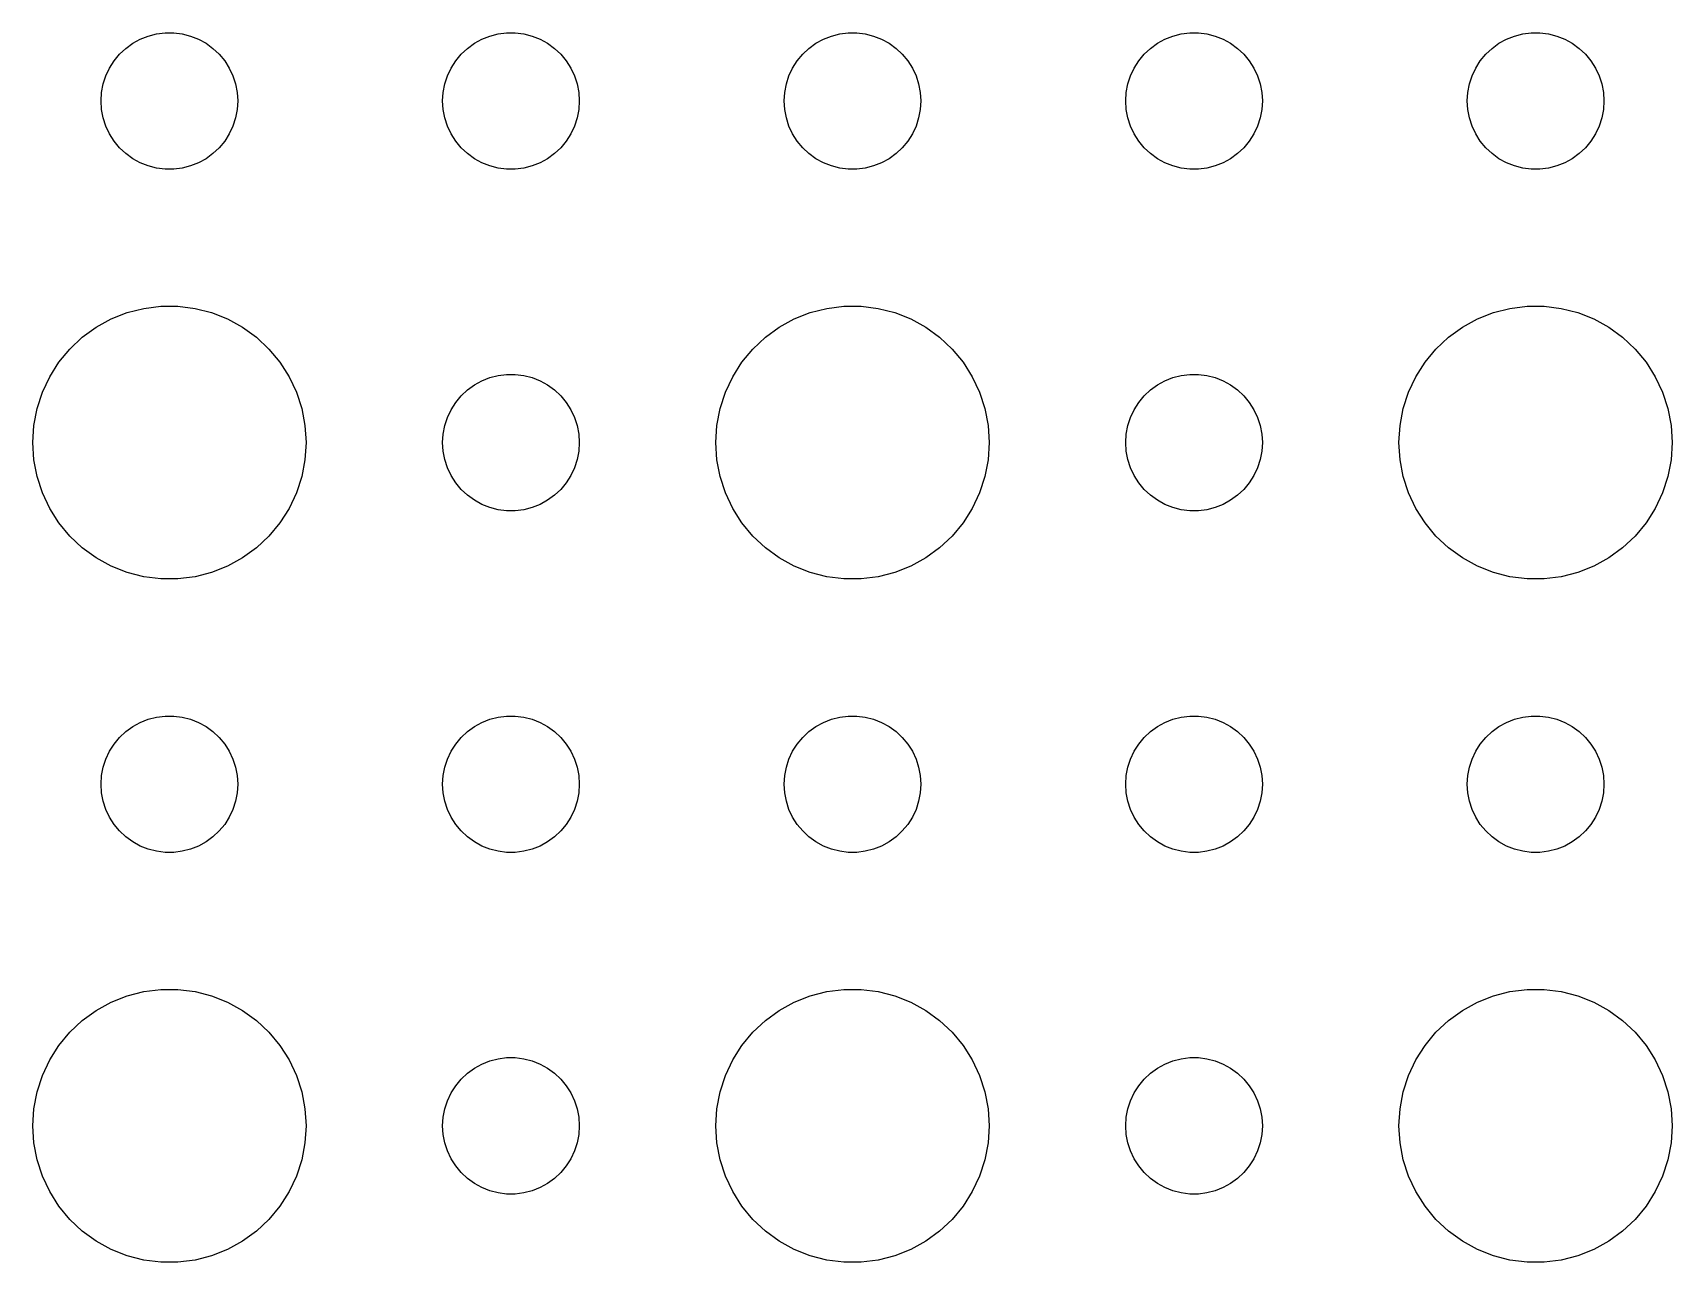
# Model space of a CAD drawing. Header units: metres. Extents: x -142 to 142, y -142 to 142.
# Drawn here: x 72 to 108, y -32.99 to -6 of the extents above; entities that cross this region are included whole.
import ezdxf

# ---------------------------------------------------------------- set-up
doc = ezdxf.new("R2010")
doc.units = ezdxf.units.M

msp = doc.modelspace()

# ---------------------------------------------------------------- linework, layer by layer
for p, q in [((74.3613, -6.14275), (74.5365, -6.07341)), ((74.5365, -6.07341), (74.7189, -6.02657)), ((74.7189, -6.02657), (74.9058, -6.00294)), ((74.9058, -6.00294), (75.0942, -6.00294)), ((75.0942, -6.00294), (75.2811, -6.02657)), ((75.2811, -6.02657), (75.4635, -6.07341)), ((75.4635, -6.07341), (75.6387, -6.14275)), ((81.8613, -6.14275), (82.0365, -6.07341)), ((82.0365, -6.07341), (82.2189, -6.02657)), ((82.2189, -6.02657), (82.4058, -6.00294)), ((82.4058, -6.00294), (82.5942, -6.00294)), ((82.5942, -6.00294), (82.7811, -6.02657)), ((82.7811, -6.02657), (82.9635, -6.07341)), ((82.9635, -6.07341), (83.1387, -6.14275)), ((89.3613, -6.14275), (89.5365, -6.07341)), ((89.5365, -6.07341), (89.7189, -6.02657)), ((89.7189, -6.02657), (89.9058, -6.00294)), ((89.9058, -6.00294), (90.0942, -6.00294)), ((90.0942, -6.00294), (90.2811, -6.02657)), ((90.2811, -6.02657), (90.4635, -6.07341)), ((90.4635, -6.07341), (90.6387, -6.14275)), ((96.8613, -6.14275), (97.0365, -6.07341)), ((97.0365, -6.07341), (97.2189, -6.02657)), ((97.2189, -6.02657), (97.4058, -6.00294)), ((97.4058, -6.00294), (97.5942, -6.00294)), ((97.5942, -6.00294), (97.7811, -6.02657)), ((97.7811, -6.02657), (97.9635, -6.07341)), ((97.9635, -6.07341), (98.1387, -6.14275)), ((104.361, -6.14275), (104.536, -6.07341)), ((104.536, -6.07341), (104.719, -6.02657)), ((104.719, -6.02657), (104.906, -6.00294)), ((104.906, -6.00294), (105.094, -6.00294)), ((105.094, -6.00294), (105.281, -6.02657)), ((105.281, -6.02657), (105.464, -6.07341)), ((105.464, -6.07341), (105.639, -6.14275)), ((73.7865, -6.61832), (73.9065, -6.47318)), ((73.9065, -6.47318), (74.0439, -6.34422)), ((74.0439, -6.34422), (74.1963, -6.23351)), ((74.1963, -6.23351), (74.3613, -6.14275)), ((75.6387, -6.14275), (75.8037, -6.23351)), ((75.8037, -6.23351), (75.9561, -6.34422)), ((75.9561, -6.34422), (76.0934, -6.47318)), ((76.0934, -6.47318), (76.2135, -6.61832)), ((81.2865, -6.61832), (81.4065, -6.47318)), ((81.4065, -6.47318), (81.5439, -6.34422)), ((81.5439, -6.34422), (81.6963, -6.23351)), ((81.6963, -6.23351), (81.8613, -6.14275)), ((83.1387, -6.14275), (83.3037, -6.23351)), ((83.3037, -6.23351), (83.4561, -6.34422)), ((83.4561, -6.34422), (83.5934, -6.47318)), ((83.5934, -6.47318), (83.7135, -6.61832)), ((88.7865, -6.61832), (88.9065, -6.47318)), ((88.9065, -6.47318), (89.0439, -6.34422)), ((89.0439, -6.34422), (89.1963, -6.23351)), ((89.1963, -6.23351), (89.3613, -6.14275)), ((90.6387, -6.14275), (90.8037, -6.23351)), ((90.8037, -6.23351), (90.9561, -6.34422)), ((90.9561, -6.34422), (91.0934, -6.47318)), ((91.0934, -6.47318), (91.2135, -6.61832)), ((96.2865, -6.61832), (96.4065, -6.47318)), ((96.4065, -6.47318), (96.5439, -6.34422)), ((96.5439, -6.34422), (96.6963, -6.23351)), ((96.6963, -6.23351), (96.8613, -6.14275)), ((98.1387, -6.14275), (98.3037, -6.23351)), ((98.3037, -6.23351), (98.4561, -6.34422)), ((98.4561, -6.34422), (98.5934, -6.47318)), ((98.5934, -6.47318), (98.7135, -6.61832)), ((103.786, -6.61832), (103.907, -6.47318)), ((103.907, -6.47318), (104.044, -6.34422)), ((104.044, -6.34422), (104.196, -6.23351)), ((104.196, -6.23351), (104.361, -6.14275)), ((105.639, -6.14275), (105.804, -6.23351)), ((105.804, -6.23351), (105.956, -6.34422)), ((105.956, -6.34422), (106.093, -6.47318)), ((106.093, -6.47318), (106.214, -6.61832)), ((73.6053, -6.9478), (73.6855, -6.77736)), ((73.6855, -6.77736), (73.7865, -6.61832)), ((76.2135, -6.61832), (76.3145, -6.77736)), ((76.3145, -6.77736), (76.3947, -6.9478)), ((81.1053, -6.9478), (81.1855, -6.77736)), ((81.1855, -6.77736), (81.2865, -6.61832)), ((83.7135, -6.61832), (83.8145, -6.77736)), ((83.8145, -6.77736), (83.8947, -6.9478)), ((88.6053, -6.9478), (88.6855, -6.77736)), ((88.6855, -6.77736), (88.7865, -6.61832)), ((91.2135, -6.61832), (91.3145, -6.77736)), ((91.3145, -6.77736), (91.3947, -6.9478)), ((96.1053, -6.9478), (96.1855, -6.77736)), ((96.1855, -6.77736), (96.2865, -6.61832)), ((98.7135, -6.61832), (98.8145, -6.77736)), ((98.8145, -6.77736), (98.8947, -6.9478)), ((103.605, -6.9478), (103.686, -6.77736)), ((103.686, -6.77736), (103.786, -6.61832)), ((106.214, -6.61832), (106.314, -6.77736)), ((106.314, -6.77736), (106.395, -6.9478)), ((73.5118, -7.312), (73.5471, -7.12695)), ((73.5471, -7.12695), (73.6053, -6.9478)), ((76.3947, -6.9478), (76.4529, -7.12695)), ((76.4529, -7.12695), (76.4882, -7.312)), ((81.0118, -7.312), (81.0471, -7.12695)), ((81.0471, -7.12695), (81.1053, -6.9478)), ((83.8947, -6.9478), (83.9529, -7.12695)), ((83.9529, -7.12695), (83.9882, -7.312)), ((88.5118, -7.312), (88.5471, -7.12695)), ((88.5471, -7.12695), (88.6053, -6.9478)), ((91.3947, -6.9478), (91.4529, -7.12695)), ((91.4529, -7.12695), (91.4882, -7.312)), ((96.0118, -7.312), (96.0471, -7.12695)), ((96.0471, -7.12695), (96.1053, -6.9478)), ((98.8947, -6.9478), (98.9529, -7.12695)), ((98.9529, -7.12695), (98.9882, -7.312)), ((103.512, -7.312), (103.547, -7.12695)), ((103.547, -7.12695), (103.605, -6.9478)), ((106.395, -6.9478), (106.453, -7.12695)), ((106.453, -7.12695), (106.488, -7.312)), ((73.5, -7.5), (73.5118, -7.312)), ((73.5118, -7.68799), (73.5, -7.5)), ((76.4882, -7.312), (76.5, -7.5)), ((76.5, -7.5), (76.4882, -7.68799)), ((81, -7.5), (81.0118, -7.312)), ((81.0118, -7.68799), (81, -7.5)), ((83.9882, -7.312), (84, -7.5)), ((84, -7.5), (83.9882, -7.68799)), ((88.5, -7.5), (88.5118, -7.312)), ((88.5118, -7.68799), (88.5, -7.5)), ((91.4882, -7.312), (91.5, -7.5)), ((91.5, -7.5), (91.4882, -7.68799)), ((96, -7.5), (96.0118, -7.312)), ((96.0118, -7.68799), (96, -7.5)), ((98.9882, -7.312), (99, -7.5)), ((99, -7.5), (98.9882, -7.68799)), ((103.5, -7.5), (103.512, -7.312)), ((103.512, -7.68799), (103.5, -7.5)), ((106.488, -7.312), (106.5, -7.5)), ((106.5, -7.5), (106.488, -7.68799)), ((73.5471, -7.87303), (73.5118, -7.68799)), ((73.6053, -8.05219), (73.5471, -7.87303)), ((76.4529, -7.87303), (76.3947, -8.05219)), ((76.4882, -7.68799), (76.4529, -7.87303)), ((81.0471, -7.87303), (81.0118, -7.68799)), ((81.1053, -8.05219), (81.0471, -7.87303)), ((83.9529, -7.87303), (83.8947, -8.05219)), ((83.9882, -7.68799), (83.9529, -7.87303)), ((88.5471, -7.87303), (88.5118, -7.68799)), ((88.6053, -8.05219), (88.5471, -7.87303)), ((91.4529, -7.87303), (91.3947, -8.05219)), ((91.4882, -7.68799), (91.4529, -7.87303)), ((96.0471, -7.87303), (96.0118, -7.68799)), ((96.1053, -8.05219), (96.0471, -7.87303)), ((98.9529, -7.87303), (98.8947, -8.05219)), ((98.9882, -7.68799), (98.9529, -7.87303)), ((103.547, -7.87303), (103.512, -7.68799)), ((103.605, -8.05219), (103.547, -7.87303)), ((106.453, -7.87303), (106.395, -8.05219)), ((106.488, -7.68799), (106.453, -7.87303)), ((73.6855, -8.22263), (73.6053, -8.05219)), ((73.7865, -8.38167), (73.6855, -8.22263)), ((76.3145, -8.22263), (76.2135, -8.38167)), ((76.3947, -8.05219), (76.3145, -8.22263)), ((81.1855, -8.22263), (81.1053, -8.05219)), ((81.2865, -8.38167), (81.1855, -8.22263)), ((83.8145, -8.22263), (83.7135, -8.38167)), ((83.8947, -8.05219), (83.8145, -8.22263)), ((88.6855, -8.22263), (88.6053, -8.05219)), ((88.7865, -8.38167), (88.6855, -8.22263)), ((91.3145, -8.22263), (91.2135, -8.38167)), ((91.3947, -8.05219), (91.3145, -8.22263)), ((96.1855, -8.22263), (96.1053, -8.05219)), ((96.2865, -8.38167), (96.1855, -8.22263)), ((98.8145, -8.22263), (98.7135, -8.38167)), ((98.8947, -8.05219), (98.8145, -8.22263)), ((103.686, -8.22263), (103.605, -8.05219)), ((103.786, -8.38167), (103.686, -8.22263)), ((106.314, -8.22263), (106.214, -8.38167)), ((106.395, -8.05219), (106.314, -8.22263)), ((73.9065, -8.52681), (73.7865, -8.38167)), ((74.0439, -8.65576), (73.9065, -8.52681)), ((76.0934, -8.52681), (75.9561, -8.65576)), ((76.2135, -8.38167), (76.0934, -8.52681)), ((81.4065, -8.52681), (81.2865, -8.38167)), ((81.5439, -8.65576), (81.4065, -8.52681)), ((83.5934, -8.52681), (83.4561, -8.65576)), ((83.7135, -8.38167), (83.5934, -8.52681)), ((88.9065, -8.52681), (88.7865, -8.38167)), ((89.0439, -8.65576), (88.9065, -8.52681)), ((91.0934, -8.52681), (90.9561, -8.65576)), ((91.2135, -8.38167), (91.0934, -8.52681)), ((96.4065, -8.52681), (96.2865, -8.38167)), ((96.5439, -8.65576), (96.4065, -8.52681)), ((98.5934, -8.52681), (98.4561, -8.65576)), ((98.7135, -8.38167), (98.5934, -8.52681)), ((103.907, -8.52681), (103.786, -8.38167)), ((104.044, -8.65576), (103.907, -8.52681)), ((106.093, -8.52681), (105.956, -8.65576)), ((106.214, -8.38167), (106.093, -8.52681)), ((74.1963, -8.76648), (74.0439, -8.65576)), ((74.3613, -8.85724), (74.1963, -8.76648)), ((74.5365, -8.92657), (74.3613, -8.85724)), ((74.7189, -8.97342), (74.5365, -8.92657)), ((74.9058, -8.99704), (74.7189, -8.97342)), ((75.0942, -8.99704), (74.9058, -8.99704)), ((75.2811, -8.97342), (75.0942, -8.99704)), ((75.4635, -8.92657), (75.2811, -8.97342)), ((75.6387, -8.85724), (75.4635, -8.92657)), ((75.8037, -8.76648), (75.6387, -8.85724)), ((75.9561, -8.65576), (75.8037, -8.76648)), ((81.6963, -8.76648), (81.5439, -8.65576)), ((81.8613, -8.85724), (81.6963, -8.76648)), ((82.0365, -8.92657), (81.8613, -8.85724)), ((82.2189, -8.97342), (82.0365, -8.92657)), ((82.4058, -8.99704), (82.2189, -8.97342)), ((82.5942, -8.99704), (82.4058, -8.99704)), ((82.7811, -8.97342), (82.5942, -8.99704)), ((82.9635, -8.92657), (82.7811, -8.97342)), ((83.1387, -8.85724), (82.9635, -8.92657)), ((83.3037, -8.76648), (83.1387, -8.85724)), ((83.4561, -8.65576), (83.3037, -8.76648)), ((89.1963, -8.76648), (89.0439, -8.65576)), ((89.3613, -8.85724), (89.1963, -8.76648)), ((89.5365, -8.92657), (89.3613, -8.85724)), ((89.7189, -8.97342), (89.5365, -8.92657)), ((89.9058, -8.99704), (89.7189, -8.97342)), ((90.0942, -8.99704), (89.9058, -8.99704)), ((90.2811, -8.97342), (90.0942, -8.99704)), ((90.4635, -8.92657), (90.2811, -8.97342)), ((90.6387, -8.85724), (90.4635, -8.92657)), ((90.8037, -8.76648), (90.6387, -8.85724)), ((90.9561, -8.65576), (90.8037, -8.76648)), ((96.6963, -8.76648), (96.5439, -8.65576)), ((96.8613, -8.85724), (96.6963, -8.76648)), ((97.0365, -8.92657), (96.8613, -8.85724)), ((97.2189, -8.97342), (97.0365, -8.92657)), ((97.4058, -8.99704), (97.2189, -8.97342)), ((97.5942, -8.99704), (97.4058, -8.99704)), ((97.7811, -8.97342), (97.5942, -8.99704)), ((97.9635, -8.92657), (97.7811, -8.97342)), ((98.1387, -8.85724), (97.9635, -8.92657)), ((98.3037, -8.76648), (98.1387, -8.85724)), ((98.4561, -8.65576), (98.3037, -8.76648)), ((104.196, -8.76648), (104.044, -8.65576)), ((104.361, -8.85724), (104.196, -8.76648)), ((104.536, -8.92657), (104.361, -8.85724)), ((104.719, -8.97342), (104.536, -8.92657)), ((104.906, -8.99704), (104.719, -8.97342)), ((105.094, -8.99704), (104.906, -8.99704)), ((105.281, -8.97342), (105.094, -8.99704)), ((105.464, -8.92657), (105.281, -8.97342)), ((105.639, -8.85724), (105.464, -8.92657)), ((105.804, -8.76648), (105.639, -8.85724)), ((105.956, -8.65576), (105.804, -8.76648)), ((73.7227, -12.2855), (74.073, -12.1468)), ((74.073, -12.1468), (74.4379, -12.0531)), ((74.4379, -12.0531), (74.8116, -12.0059)), ((74.8116, -12.0059), (75.1884, -12.0059)), ((75.1884, -12.0059), (75.5621, -12.0531)), ((75.5621, -12.0531), (75.927, -12.1468)), ((75.927, -12.1468), (76.2773, -12.2855)), ((88.7227, -12.2855), (89.073, -12.1468)), ((89.073, -12.1468), (89.4379, -12.0531)), ((89.4379, -12.0531), (89.8116, -12.0059)), ((89.8116, -12.0059), (90.1884, -12.0059)), ((90.1884, -12.0059), (90.5621, -12.0531)), ((90.5621, -12.0531), (90.927, -12.1468)), ((90.927, -12.1468), (91.2773, -12.2855)), ((103.723, -12.2855), (104.073, -12.1468)), ((104.073, -12.1468), (104.438, -12.0531)), ((104.438, -12.0531), (104.812, -12.0059)), ((104.812, -12.0059), (105.188, -12.0059)), ((105.188, -12.0059), (105.562, -12.0531)), ((105.562, -12.0531), (105.927, -12.1468)), ((105.927, -12.1468), (106.277, -12.2855)), ((73.0877, -12.6884), (73.3925, -12.467)), ((73.3925, -12.467), (73.7227, -12.2855)), ((76.2773, -12.2855), (76.6075, -12.467)), ((76.6075, -12.467), (76.9123, -12.6884)), ((88.0877, -12.6884), (88.3925, -12.467)), ((88.3925, -12.467), (88.7227, -12.2855)), ((91.2773, -12.2855), (91.6075, -12.467)), ((91.6075, -12.467), (91.9123, -12.6884)), ((103.088, -12.6884), (103.393, -12.467)), ((103.393, -12.467), (103.723, -12.2855)), ((106.277, -12.2855), (106.607, -12.467)), ((106.607, -12.467), (106.912, -12.6884)), ((72.573, -13.2366), (72.8131, -12.9464)), ((72.8131, -12.9464), (73.0877, -12.6884)), ((76.9123, -12.6884), (77.1869, -12.9464)), ((77.1869, -12.9464), (77.427, -13.2366)), ((87.573, -13.2366), (87.8131, -12.9464)), ((87.8131, -12.9464), (88.0877, -12.6884)), ((91.9123, -12.6884), (92.1869, -12.9464)), ((92.1869, -12.9464), (92.427, -13.2366)), ((102.573, -13.2366), (102.813, -12.9464)), ((102.813, -12.9464), (103.088, -12.6884)), ((106.912, -12.6884), (107.187, -12.9464)), ((107.187, -12.9464), (107.427, -13.2366)), ((72.3711, -13.5547), (72.573, -13.2366)), ((77.427, -13.2366), (77.6289, -13.5547)), ((87.3711, -13.5547), (87.573, -13.2366)), ((92.427, -13.2366), (92.6289, -13.5547)), ((102.371, -13.5547), (102.573, -13.2366)), ((107.427, -13.2366), (107.629, -13.5547)), ((72.2107, -13.8956), (72.3711, -13.5547)), ((77.6289, -13.5547), (77.7893, -13.8956)), ((81.6963, -13.7335), (81.8613, -13.6427)), ((81.8613, -13.6427), (82.0365, -13.5734)), ((82.0365, -13.5734), (82.2189, -13.5266)), ((82.2189, -13.5266), (82.4058, -13.5029)), ((82.4058, -13.5029), (82.5942, -13.5029)), ((82.5942, -13.5029), (82.7811, -13.5266)), ((82.7811, -13.5266), (82.9635, -13.5734)), ((82.9635, -13.5734), (83.1387, -13.6427)), ((83.1387, -13.6427), (83.3037, -13.7335)), ((87.2107, -13.8956), (87.3711, -13.5547)), ((92.6289, -13.5547), (92.7893, -13.8956)), ((96.6963, -13.7335), (96.8613, -13.6427)), ((96.8613, -13.6427), (97.0365, -13.5734)), ((97.0365, -13.5734), (97.2189, -13.5266)), ((97.2189, -13.5266), (97.4058, -13.5029)), ((97.4058, -13.5029), (97.5942, -13.5029)), ((97.5942, -13.5029), (97.7811, -13.5266)), ((97.7811, -13.5266), (97.9635, -13.5734)), ((97.9635, -13.5734), (98.1387, -13.6427)), ((98.1387, -13.6427), (98.3037, -13.7335)), ((102.211, -13.8956), (102.371, -13.5547)), ((107.629, -13.5547), (107.789, -13.8956)), ((72.0943, -14.2539), (72.2107, -13.8956)), ((77.7893, -13.8956), (77.9057, -14.2539)), ((81.2865, -14.1183), (81.4065, -13.9732)), ((81.4065, -13.9732), (81.5439, -13.8442)), ((81.5439, -13.8442), (81.6963, -13.7335)), ((83.3037, -13.7335), (83.4561, -13.8442)), ((83.4561, -13.8442), (83.5934, -13.9732)), ((83.5934, -13.9732), (83.7135, -14.1183)), ((87.0943, -14.2539), (87.2107, -13.8956)), ((92.7893, -13.8956), (92.9057, -14.2539)), ((96.2865, -14.1183), (96.4065, -13.9732)), ((96.4065, -13.9732), (96.5439, -13.8442)), ((96.5439, -13.8442), (96.6963, -13.7335)), ((98.3037, -13.7335), (98.4561, -13.8442)), ((98.4561, -13.8442), (98.5934, -13.9732)), ((98.5934, -13.9732), (98.7135, -14.1183)), ((102.094, -14.2539), (102.211, -13.8956)), ((107.789, -13.8956), (107.906, -14.2539)), ((72.0237, -14.624), (72.0943, -14.2539)), ((77.9057, -14.2539), (77.9763, -14.624)), ((81.1053, -14.4478), (81.1855, -14.2774)), ((81.1855, -14.2774), (81.2865, -14.1183)), ((83.7135, -14.1183), (83.8145, -14.2774)), ((83.8145, -14.2774), (83.8947, -14.4478)), ((87.0237, -14.624), (87.0943, -14.2539)), ((92.9057, -14.2539), (92.9763, -14.624)), ((96.1053, -14.4478), (96.1855, -14.2774)), ((96.1855, -14.2774), (96.2865, -14.1183)), ((98.7135, -14.1183), (98.8145, -14.2774)), ((98.8145, -14.2774), (98.8947, -14.4478)), ((102.024, -14.624), (102.094, -14.2539)), ((107.906, -14.2539), (107.976, -14.624)), ((72, -15), (72.0237, -14.624)), ((77.9763, -14.624), (78, -15)), ((81.0118, -14.812), (81.0471, -14.627)), ((81.0471, -14.627), (81.1053, -14.4478)), ((83.8947, -14.4478), (83.9529, -14.627)), ((83.9529, -14.627), (83.9882, -14.812)), ((87, -15), (87.0237, -14.624)), ((92.9763, -14.624), (93, -15)), ((96.0118, -14.812), (96.0471, -14.627)), ((96.0471, -14.627), (96.1053, -14.4478)), ((98.8947, -14.4478), (98.9529, -14.627)), ((98.9529, -14.627), (98.9882, -14.812)), ((102, -15), (102.024, -14.624)), ((107.976, -14.624), (108, -15)), ((72.0237, -15.376), (72, -15)), ((78, -15), (77.9763, -15.376)), ((81, -15), (81.0118, -14.812)), ((81.0118, -15.188), (81, -15)), ((83.9882, -14.812), (84, -15)), ((84, -15), (83.9882, -15.188)), ((87.0237, -15.376), (87, -15)), ((93, -15), (92.9763, -15.376)), ((96, -15), (96.0118, -14.812)), ((96.0118, -15.188), (96, -15)), ((98.9882, -14.812), (99, -15)), ((99, -15), (98.9882, -15.188)), ((102.024, -15.376), (102, -15)), ((108, -15), (107.976, -15.376)), ((72.0943, -15.7461), (72.0237, -15.376)), ((77.9763, -15.376), (77.9057, -15.7461)), ((81.0471, -15.373), (81.0118, -15.188)), ((81.1053, -15.5522), (81.0471, -15.373)), ((83.9529, -15.373), (83.8947, -15.5522)), ((83.9882, -15.188), (83.9529, -15.373)), ((87.0943, -15.7461), (87.0237, -15.376)), ((92.9763, -15.376), (92.9057, -15.7461)), ((96.0471, -15.373), (96.0118, -15.188)), ((96.1053, -15.5522), (96.0471, -15.373)), ((98.9529, -15.373), (98.8947, -15.5522)), ((98.9882, -15.188), (98.9529, -15.373)), ((102.094, -15.7461), (102.024, -15.376)), ((107.976, -15.376), (107.906, -15.7461)), ((72.2107, -16.1044), (72.0943, -15.7461)), ((77.9057, -15.7461), (77.7893, -16.1044)), ((81.1855, -15.7226), (81.1053, -15.5522)), ((81.2865, -15.8817), (81.1855, -15.7226)), ((83.8145, -15.7226), (83.7135, -15.8817)), ((83.8947, -15.5522), (83.8145, -15.7226)), ((87.2107, -16.1044), (87.0943, -15.7461)), ((92.9057, -15.7461), (92.7893, -16.1044)), ((96.1855, -15.7226), (96.1053, -15.5522)), ((96.2865, -15.8817), (96.1855, -15.7226)), ((98.8145, -15.7226), (98.7135, -15.8817)), ((98.8947, -15.5522), (98.8145, -15.7226)), ((102.211, -16.1044), (102.094, -15.7461)), ((107.906, -15.7461), (107.789, -16.1044)), ((72.3711, -16.4453), (72.2107, -16.1044)), ((77.7893, -16.1044), (77.6289, -16.4453)), ((81.4065, -16.0268), (81.2865, -15.8817)), ((81.5439, -16.1558), (81.4065, -16.0268)), ((81.6963, -16.2665), (81.5439, -16.1558)), ((83.4561, -16.1558), (83.3037, -16.2665)), ((83.5934, -16.0268), (83.4561, -16.1558)), ((83.7135, -15.8817), (83.5934, -16.0268)), ((87.3711, -16.4453), (87.2107, -16.1044)), ((92.7893, -16.1044), (92.6289, -16.4453)), ((96.4065, -16.0268), (96.2865, -15.8817)), ((96.5439, -16.1558), (96.4065, -16.0268)), ((96.6963, -16.2665), (96.5439, -16.1558)), ((98.4561, -16.1558), (98.3037, -16.2665)), ((98.5934, -16.0268), (98.4561, -16.1558)), ((98.7135, -15.8817), (98.5934, -16.0268)), ((102.371, -16.4453), (102.211, -16.1044)), ((107.789, -16.1044), (107.629, -16.4453)), ((72.573, -16.7634), (72.3711, -16.4453)), ((77.6289, -16.4453), (77.427, -16.7634)), ((81.8613, -16.3572), (81.6963, -16.2665)), ((82.0365, -16.4266), (81.8613, -16.3572)), ((82.2189, -16.4734), (82.0365, -16.4266)), ((82.4058, -16.497), (82.2189, -16.4734)), ((82.5942, -16.497), (82.4058, -16.497)), ((82.7811, -16.4734), (82.5942, -16.497)), ((82.9635, -16.4266), (82.7811, -16.4734)), ((83.1387, -16.3572), (82.9635, -16.4266)), ((83.3037, -16.2665), (83.1387, -16.3572)), ((87.573, -16.7634), (87.3711, -16.4453)), ((92.6289, -16.4453), (92.427, -16.7634)), ((96.8613, -16.3572), (96.6963, -16.2665)), ((97.0365, -16.4266), (96.8613, -16.3572)), ((97.2189, -16.4734), (97.0365, -16.4266)), ((97.4058, -16.497), (97.2189, -16.4734)), ((97.5942, -16.497), (97.4058, -16.497)), ((97.7811, -16.4734), (97.5942, -16.497)), ((97.9635, -16.4266), (97.7811, -16.4734)), ((98.1387, -16.3572), (97.9635, -16.4266)), ((98.3037, -16.2665), (98.1387, -16.3572)), ((102.573, -16.7634), (102.371, -16.4453)), ((107.629, -16.4453), (107.427, -16.7634)), ((72.8131, -17.0536), (72.573, -16.7634)), ((77.427, -16.7634), (77.1869, -17.0536)), ((87.8131, -17.0536), (87.573, -16.7634)), ((92.427, -16.7634), (92.1869, -17.0536)), ((102.813, -17.0536), (102.573, -16.7634)), ((107.427, -16.7634), (107.187, -17.0536)), ((73.0877, -17.3115), (72.8131, -17.0536)), ((77.1869, -17.0536), (76.9123, -17.3115)), ((88.0877, -17.3115), (87.8131, -17.0536)), ((92.1869, -17.0536), (91.9123, -17.3115)), ((103.088, -17.3115), (102.813, -17.0536)), ((107.187, -17.0536), (106.912, -17.3115)), ((73.3925, -17.533), (73.0877, -17.3115)), ((73.7227, -17.7145), (73.3925, -17.533)), ((76.6075, -17.533), (76.2773, -17.7145)), ((76.9123, -17.3115), (76.6075, -17.533)), ((88.3925, -17.533), (88.0877, -17.3115)), ((88.7227, -17.7145), (88.3925, -17.533)), ((91.6075, -17.533), (91.2773, -17.7145)), ((91.9123, -17.3115), (91.6075, -17.533)), ((103.393, -17.533), (103.088, -17.3115)), ((103.723, -17.7145), (103.393, -17.533)), ((106.607, -17.533), (106.277, -17.7145)), ((106.912, -17.3115), (106.607, -17.533)), ((74.073, -17.8532), (73.7227, -17.7145)), ((74.4379, -17.9469), (74.073, -17.8532)), ((74.8116, -17.9941), (74.4379, -17.9469)), ((75.1884, -17.9941), (74.8116, -17.9941)), ((75.5621, -17.9469), (75.1884, -17.9941)), ((75.927, -17.8532), (75.5621, -17.9469)), ((76.2773, -17.7145), (75.927, -17.8532)), ((89.073, -17.8532), (88.7227, -17.7145)), ((89.4379, -17.9469), (89.073, -17.8532)), ((89.8116, -17.9941), (89.4379, -17.9469)), ((90.1884, -17.9941), (89.8116, -17.9941)), ((90.5621, -17.9469), (90.1884, -17.9941)), ((90.927, -17.8532), (90.5621, -17.9469)), ((91.2773, -17.7145), (90.927, -17.8532)), ((104.073, -17.8532), (103.723, -17.7145)), ((104.438, -17.9469), (104.073, -17.8532)), ((104.812, -17.9941), (104.438, -17.9469)), ((105.188, -17.9941), (104.812, -17.9941)), ((105.562, -17.9469), (105.188, -17.9941)), ((105.927, -17.8532), (105.562, -17.9469)), ((106.277, -17.7145), (105.927, -17.8532)), ((74.0439, -21.3442), (74.1963, -21.2335)), ((74.1963, -21.2335), (74.3613, -21.1427)), ((74.3613, -21.1427), (74.5365, -21.0734)), ((74.5365, -21.0734), (74.7189, -21.0266)), ((74.7189, -21.0266), (74.9058, -21.003)), ((74.9058, -21.003), (75.0942, -21.003)), ((75.0942, -21.003), (75.2811, -21.0266)), ((75.2811, -21.0266), (75.4635, -21.0734)), ((75.4635, -21.0734), (75.6387, -21.1427)), ((75.6387, -21.1427), (75.8037, -21.2335)), ((75.8037, -21.2335), (75.9561, -21.3442)), ((81.5439, -21.3442), (81.6963, -21.2335)), ((81.6963, -21.2335), (81.8613, -21.1427)), ((81.8613, -21.1427), (82.0365, -21.0734)), ((82.0365, -21.0734), (82.2189, -21.0266)), ((82.2189, -21.0266), (82.4058, -21.003)), ((82.4058, -21.003), (82.5942, -21.003)), ((82.5942, -21.003), (82.7811, -21.0266)), ((82.7811, -21.0266), (82.9635, -21.0734)), ((82.9635, -21.0734), (83.1387, -21.1427)), ((83.1387, -21.1427), (83.3037, -21.2335)), ((83.3037, -21.2335), (83.4561, -21.3442)), ((89.0439, -21.3442), (89.1963, -21.2335)), ((89.1963, -21.2335), (89.3613, -21.1427)), ((89.3613, -21.1427), (89.5365, -21.0734)), ((89.5365, -21.0734), (89.7189, -21.0266)), ((89.7189, -21.0266), (89.9058, -21.003)), ((89.9058, -21.003), (90.0942, -21.003)), ((90.0942, -21.003), (90.2811, -21.0266)), ((90.2811, -21.0266), (90.4635, -21.0734)), ((90.4635, -21.0734), (90.6387, -21.1427)), ((90.6387, -21.1427), (90.8037, -21.2335)), ((90.8037, -21.2335), (90.9561, -21.3442)), ((96.5439, -21.3442), (96.6963, -21.2335)), ((96.6963, -21.2335), (96.8613, -21.1427)), ((96.8613, -21.1427), (97.0365, -21.0734)), ((97.0365, -21.0734), (97.2189, -21.0266)), ((97.2189, -21.0266), (97.4058, -21.003)), ((97.4058, -21.003), (97.5942, -21.003)), ((97.5942, -21.003), (97.7811, -21.0266)), ((97.7811, -21.0266), (97.9635, -21.0734)), ((97.9635, -21.0734), (98.1387, -21.1427)), ((98.1387, -21.1427), (98.3037, -21.2335)), ((98.3037, -21.2335), (98.4561, -21.3442)), ((104.044, -21.3442), (104.196, -21.2335)), ((104.196, -21.2335), (104.361, -21.1427)), ((104.361, -21.1427), (104.536, -21.0734)), ((104.536, -21.0734), (104.719, -21.0266)), ((104.719, -21.0266), (104.906, -21.003)), ((104.906, -21.003), (105.094, -21.003)), ((105.094, -21.003), (105.281, -21.0266)), ((105.281, -21.0266), (105.464, -21.0734)), ((105.464, -21.0734), (105.639, -21.1427)), ((105.639, -21.1427), (105.804, -21.2335)), ((105.804, -21.2335), (105.956, -21.3442)), ((73.7865, -21.6183), (73.9065, -21.4732)), ((73.9065, -21.4732), (74.0439, -21.3442)), ((75.9561, -21.3442), (76.0934, -21.4732)), ((76.0934, -21.4732), (76.2135, -21.6183)), ((81.2865, -21.6183), (81.4065, -21.4732)), ((81.4065, -21.4732), (81.5439, -21.3442)), ((83.4561, -21.3442), (83.5934, -21.4732)), ((83.5934, -21.4732), (83.7135, -21.6183)), ((88.7865, -21.6183), (88.9065, -21.4732)), ((88.9065, -21.4732), (89.0439, -21.3442)), ((90.9561, -21.3442), (91.0934, -21.4732)), ((91.0934, -21.4732), (91.2135, -21.6183)), ((96.2865, -21.6183), (96.4065, -21.4732)), ((96.4065, -21.4732), (96.5439, -21.3442)), ((98.4561, -21.3442), (98.5934, -21.4732)), ((98.5934, -21.4732), (98.7135, -21.6183)), ((103.786, -21.6183), (103.907, -21.4732)), ((103.907, -21.4732), (104.044, -21.3442)), ((105.956, -21.3442), (106.093, -21.4732)), ((106.093, -21.4732), (106.214, -21.6183)), ((73.5471, -22.127), (73.6053, -21.9478)), ((73.6053, -21.9478), (73.6855, -21.7774)), ((73.6855, -21.7774), (73.7865, -21.6183)), ((76.2135, -21.6183), (76.3145, -21.7774)), ((76.3145, -21.7774), (76.3947, -21.9478)), ((76.3947, -21.9478), (76.4529, -22.127)), ((81.0471, -22.127), (81.1053, -21.9478)), ((81.1053, -21.9478), (81.1855, -21.7774)), ((81.1855, -21.7774), (81.2865, -21.6183)), ((83.7135, -21.6183), (83.8145, -21.7774)), ((83.8145, -21.7774), (83.8947, -21.9478)), ((83.8947, -21.9478), (83.9529, -22.127)), ((88.5471, -22.127), (88.6053, -21.9478)), ((88.6053, -21.9478), (88.6855, -21.7774)), ((88.6855, -21.7774), (88.7865, -21.6183)), ((91.2135, -21.6183), (91.3145, -21.7774)), ((91.3145, -21.7774), (91.3947, -21.9478)), ((91.3947, -21.9478), (91.4529, -22.127)), ((96.0471, -22.127), (96.1053, -21.9478)), ((96.1053, -21.9478), (96.1855, -21.7774)), ((96.1855, -21.7774), (96.2865, -21.6183)), ((98.7135, -21.6183), (98.8145, -21.7774)), ((98.8145, -21.7774), (98.8947, -21.9478)), ((98.8947, -21.9478), (98.9529, -22.127)), ((103.547, -22.127), (103.605, -21.9478)), ((103.605, -21.9478), (103.686, -21.7774)), ((103.686, -21.7774), (103.786, -21.6183)), ((106.214, -21.6183), (106.314, -21.7774)), ((106.314, -21.7774), (106.395, -21.9478)), ((106.395, -21.9478), (106.453, -22.127)), ((73.5, -22.5), (73.5118, -22.312)), ((73.5118, -22.312), (73.5471, -22.127)), ((76.4529, -22.127), (76.4882, -22.312)), ((76.4882, -22.312), (76.5, -22.5)), ((81, -22.5), (81.0118, -22.312)), ((81.0118, -22.312), (81.0471, -22.127)), ((83.9529, -22.127), (83.9882, -22.312)), ((83.9882, -22.312), (84, -22.5)), ((88.5, -22.5), (88.5118, -22.312)), ((88.5118, -22.312), (88.5471, -22.127)), ((91.4529, -22.127), (91.4882, -22.312)), ((91.4882, -22.312), (91.5, -22.5)), ((96, -22.5), (96.0118, -22.312)), ((96.0118, -22.312), (96.0471, -22.127)), ((98.9529, -22.127), (98.9882, -22.312)), ((98.9882, -22.312), (99, -22.5)), ((103.5, -22.5), (103.512, -22.312)), ((103.512, -22.312), (103.547, -22.127)), ((106.453, -22.127), (106.488, -22.312)), ((106.488, -22.312), (106.5, -22.5)), ((73.5118, -22.688), (73.5, -22.5)), ((76.5, -22.5), (76.4882, -22.688)), ((81.0118, -22.688), (81, -22.5)), ((84, -22.5), (83.9882, -22.688)), ((88.5118, -22.688), (88.5, -22.5)), ((91.5, -22.5), (91.4882, -22.688)), ((96.0118, -22.688), (96, -22.5)), ((99, -22.5), (98.9882, -22.688)), ((103.512, -22.688), (103.5, -22.5)), ((106.5, -22.5), (106.488, -22.688)), ((73.5471, -22.873), (73.5118, -22.688)), ((73.6053, -23.0522), (73.5471, -22.873)), ((76.4529, -22.873), (76.3947, -23.0522)), ((76.4882, -22.688), (76.4529, -22.873)), ((81.0471, -22.873), (81.0118, -22.688)), ((81.1053, -23.0522), (81.0471, -22.873)), ((83.9529, -22.873), (83.8947, -23.0522)), ((83.9882, -22.688), (83.9529, -22.873)), ((88.5471, -22.873), (88.5118, -22.688)), ((88.6053, -23.0522), (88.5471, -22.873)), ((91.4529, -22.873), (91.3947, -23.0522)), ((91.4882, -22.688), (91.4529, -22.873)), ((96.0471, -22.873), (96.0118, -22.688)), ((96.1053, -23.0522), (96.0471, -22.873)), ((98.9529, -22.873), (98.8947, -23.0522)), ((98.9882, -22.688), (98.9529, -22.873)), ((103.547, -22.873), (103.512, -22.688)), ((103.605, -23.0522), (103.547, -22.873)), ((106.453, -22.873), (106.395, -23.0522)), ((106.488, -22.688), (106.453, -22.873)), ((73.6855, -23.2226), (73.6053, -23.0522)), ((73.7865, -23.3817), (73.6855, -23.2226)), ((73.9065, -23.5268), (73.7865, -23.3817)), ((76.2135, -23.3817), (76.0934, -23.5268)), ((76.3145, -23.2226), (76.2135, -23.3817)), ((76.3947, -23.0522), (76.3145, -23.2226)), ((81.1855, -23.2226), (81.1053, -23.0522)), ((81.2865, -23.3817), (81.1855, -23.2226)), ((81.4065, -23.5268), (81.2865, -23.3817)), ((83.7135, -23.3817), (83.5934, -23.5268)), ((83.8145, -23.2226), (83.7135, -23.3817)), ((83.8947, -23.0522), (83.8145, -23.2226)), ((88.6855, -23.2226), (88.6053, -23.0522)), ((88.7865, -23.3817), (88.6855, -23.2226)), ((88.9065, -23.5268), (88.7865, -23.3817)), ((91.2135, -23.3817), (91.0934, -23.5268)), ((91.3145, -23.2226), (91.2135, -23.3817)), ((91.3947, -23.0522), (91.3145, -23.2226)), ((96.1855, -23.2226), (96.1053, -23.0522)), ((96.2865, -23.3817), (96.1855, -23.2226)), ((96.4065, -23.5268), (96.2865, -23.3817)), ((98.7135, -23.3817), (98.5934, -23.5268)), ((98.8145, -23.2226), (98.7135, -23.3817)), ((98.8947, -23.0522), (98.8145, -23.2226)), ((103.686, -23.2226), (103.605, -23.0522)), ((103.786, -23.3817), (103.686, -23.2226)), ((103.907, -23.5268), (103.786, -23.3817)), ((106.214, -23.3817), (106.093, -23.5268)), ((106.314, -23.2226), (106.214, -23.3817)), ((106.395, -23.0522), (106.314, -23.2226)), ((74.0439, -23.6558), (73.9065, -23.5268)), ((74.1963, -23.7665), (74.0439, -23.6558)), ((75.9561, -23.6558), (75.8037, -23.7665)), ((76.0934, -23.5268), (75.9561, -23.6558)), ((81.5439, -23.6558), (81.4065, -23.5268)), ((81.6963, -23.7665), (81.5439, -23.6558)), ((83.4561, -23.6558), (83.3037, -23.7665)), ((83.5934, -23.5268), (83.4561, -23.6558)), ((89.0439, -23.6558), (88.9065, -23.5268)), ((89.1963, -23.7665), (89.0439, -23.6558)), ((90.9561, -23.6558), (90.8037, -23.7665)), ((91.0934, -23.5268), (90.9561, -23.6558)), ((96.5439, -23.6558), (96.4065, -23.5268)), ((96.6963, -23.7665), (96.5439, -23.6558)), ((98.4561, -23.6558), (98.3037, -23.7665)), ((98.5934, -23.5268), (98.4561, -23.6558)), ((104.044, -23.6558), (103.907, -23.5268)), ((104.196, -23.7665), (104.044, -23.6558)), ((105.956, -23.6558), (105.804, -23.7665)), ((106.093, -23.5268), (105.956, -23.6558)), ((74.3613, -23.8572), (74.1963, -23.7665)), ((74.5365, -23.9266), (74.3613, -23.8572)), ((74.7189, -23.9734), (74.5365, -23.9266)), ((74.9058, -23.997), (74.7189, -23.9734)), ((75.0942, -23.997), (74.9058, -23.997)), ((75.2811, -23.9734), (75.0942, -23.997)), ((75.4635, -23.9266), (75.2811, -23.9734)), ((75.6387, -23.8572), (75.4635, -23.9266)), ((75.8037, -23.7665), (75.6387, -23.8572)), ((81.8613, -23.8572), (81.6963, -23.7665)), ((82.0365, -23.9266), (81.8613, -23.8572)), ((82.2189, -23.9734), (82.0365, -23.9266)), ((82.4058, -23.997), (82.2189, -23.9734)), ((82.5942, -23.997), (82.4058, -23.997)), ((82.7811, -23.9734), (82.5942, -23.997)), ((82.9635, -23.9266), (82.7811, -23.9734)), ((83.1387, -23.8572), (82.9635, -23.9266)), ((83.3037, -23.7665), (83.1387, -23.8572)), ((89.3613, -23.8572), (89.1963, -23.7665)), ((89.5365, -23.9266), (89.3613, -23.8572)), ((89.7189, -23.9734), (89.5365, -23.9266)), ((89.9058, -23.997), (89.7189, -23.9734)), ((90.0942, -23.997), (89.9058, -23.997)), ((90.2811, -23.9734), (90.0942, -23.997)), ((90.4635, -23.9266), (90.2811, -23.9734)), ((90.6387, -23.8572), (90.4635, -23.9266)), ((90.8037, -23.7665), (90.6387, -23.8572)), ((96.8613, -23.8572), (96.6963, -23.7665)), ((97.0365, -23.9266), (96.8613, -23.8572)), ((97.2189, -23.9734), (97.0365, -23.9266)), ((97.4058, -23.997), (97.2189, -23.9734)), ((97.5942, -23.997), (97.4058, -23.997)), ((97.7811, -23.9734), (97.5942, -23.997)), ((97.9635, -23.9266), (97.7811, -23.9734)), ((98.1387, -23.8572), (97.9635, -23.9266)), ((98.3037, -23.7665), (98.1387, -23.8572)), ((104.361, -23.8572), (104.196, -23.7665)), ((104.536, -23.9266), (104.361, -23.8572)), ((104.719, -23.9734), (104.536, -23.9266)), ((104.906, -23.997), (104.719, -23.9734)), ((105.094, -23.997), (104.906, -23.997)), ((105.281, -23.9734), (105.094, -23.997)), ((105.464, -23.9266), (105.281, -23.9734)), ((105.639, -23.8572), (105.464, -23.9266)), ((105.804, -23.7665), (105.639, -23.8572)), ((73.3925, -27.467), (73.7227, -27.2855)), ((73.7227, -27.2855), (74.073, -27.1468)), ((74.073, -27.1468), (74.4379, -27.0531)), ((74.4379, -27.0531), (74.8116, -27.0059)), ((74.8116, -27.0059), (75.1884, -27.0059)), ((75.1884, -27.0059), (75.5621, -27.0531)), ((75.5621, -27.0531), (75.927, -27.1468)), ((75.927, -27.1468), (76.2773, -27.2855)), ((76.2773, -27.2855), (76.6075, -27.467)), ((88.3925, -27.467), (88.7227, -27.2855)), ((88.7227, -27.2855), (89.073, -27.1468)), ((89.073, -27.1468), (89.4379, -27.0531)), ((89.4379, -27.0531), (89.8116, -27.0059)), ((89.8116, -27.0059), (90.1884, -27.0059)), ((90.1884, -27.0059), (90.5621, -27.0531)), ((90.5621, -27.0531), (90.927, -27.1468)), ((90.927, -27.1468), (91.2773, -27.2855)), ((91.2773, -27.2855), (91.6075, -27.467)), ((103.393, -27.467), (103.723, -27.2855)), ((103.723, -27.2855), (104.073, -27.1468)), ((104.073, -27.1468), (104.438, -27.0531)), ((104.438, -27.0531), (104.812, -27.0059)), ((104.812, -27.0059), (105.188, -27.0059)), ((105.188, -27.0059), (105.562, -27.0531)), ((105.562, -27.0531), (105.927, -27.1468)), ((105.927, -27.1468), (106.277, -27.2855)), ((106.277, -27.2855), (106.607, -27.467)), ((72.8131, -27.9464), (73.0877, -27.6884)), ((73.0877, -27.6884), (73.3925, -27.467)), ((76.6075, -27.467), (76.9123, -27.6884)), ((76.9123, -27.6884), (77.1869, -27.9464)), ((87.8131, -27.9464), (88.0877, -27.6884)), ((88.0877, -27.6884), (88.3925, -27.467)), ((91.6075, -27.467), (91.9123, -27.6884)), ((91.9123, -27.6884), (92.1869, -27.9464)), ((102.813, -27.9464), (103.088, -27.6884)), ((103.088, -27.6884), (103.393, -27.467)), ((106.607, -27.467), (106.912, -27.6884)), ((106.912, -27.6884), (107.187, -27.9464)), ((72.573, -28.2366), (72.8131, -27.9464)), ((77.1869, -27.9464), (77.427, -28.2366)), ((87.573, -28.2366), (87.8131, -27.9464)), ((92.1869, -27.9464), (92.427, -28.2366)), ((102.573, -28.2366), (102.813, -27.9464)), ((107.187, -27.9464), (107.427, -28.2366)), ((72.3711, -28.5547), (72.573, -28.2366)), ((77.427, -28.2366), (77.6289, -28.5547)), ((87.3711, -28.5547), (87.573, -28.2366)), ((92.427, -28.2366), (92.6289, -28.5547)), ((102.371, -28.5547), (102.573, -28.2366)), ((107.427, -28.2366), (107.629, -28.5547)), ((72.2107, -28.8956), (72.3711, -28.5547)), ((77.6289, -28.5547), (77.7893, -28.8956)), ((81.5439, -28.8442), (81.6963, -28.7335)), ((81.6963, -28.7335), (81.8613, -28.6427)), ((81.8613, -28.6427), (82.0365, -28.5734)), ((82.0365, -28.5734), (82.2189, -28.5266)), ((82.2189, -28.5266), (82.4058, -28.503)), ((82.4058, -28.503), (82.5942, -28.503)), ((82.5942, -28.503), (82.7811, -28.5266)), ((82.7811, -28.5266), (82.9635, -28.5734)), ((82.9635, -28.5734), (83.1387, -28.6427)), ((83.1387, -28.6427), (83.3037, -28.7335)), ((83.3037, -28.7335), (83.4561, -28.8442)), ((87.2107, -28.8956), (87.3711, -28.5547)), ((92.6289, -28.5547), (92.7893, -28.8956)), ((96.5439, -28.8442), (96.6963, -28.7335)), ((96.6963, -28.7335), (96.8613, -28.6427)), ((96.8613, -28.6427), (97.0365, -28.5734)), ((97.0365, -28.5734), (97.2189, -28.5266)), ((97.2189, -28.5266), (97.4058, -28.503)), ((97.4058, -28.503), (97.5942, -28.503)), ((97.5942, -28.503), (97.7811, -28.5266)), ((97.7811, -28.5266), (97.9635, -28.5734)), ((97.9635, -28.5734), (98.1387, -28.6427)), ((98.1387, -28.6427), (98.3037, -28.7335)), ((98.3037, -28.7335), (98.4561, -28.8442)), ((102.211, -28.8956), (102.371, -28.5547)), ((107.629, -28.5547), (107.789, -28.8956)), ((72.0943, -29.2539), (72.2107, -28.8956)), ((77.7893, -28.8956), (77.9057, -29.2539)), ((81.1855, -29.2774), (81.2865, -29.1183)), ((81.2865, -29.1183), (81.4065, -28.9732)), ((81.4065, -28.9732), (81.5439, -28.8442)), ((83.4561, -28.8442), (83.5934, -28.9732)), ((83.5934, -28.9732), (83.7135, -29.1183)), ((83.7135, -29.1183), (83.8145, -29.2774)), ((87.0943, -29.2539), (87.2107, -28.8956)), ((92.7893, -28.8956), (92.9057, -29.2539)), ((96.1855, -29.2774), (96.2865, -29.1183)), ((96.2865, -29.1183), (96.4065, -28.9732)), ((96.4065, -28.9732), (96.5439, -28.8442)), ((98.4561, -28.8442), (98.5934, -28.9732)), ((98.5934, -28.9732), (98.7135, -29.1183)), ((98.7135, -29.1183), (98.8145, -29.2774)), ((102.094, -29.2539), (102.211, -28.8956)), ((107.789, -28.8956), (107.906, -29.2539)), ((72.0237, -29.624), (72.0943, -29.2539)), ((77.9057, -29.2539), (77.9763, -29.624)), ((81.0471, -29.627), (81.1053, -29.4478)), ((81.1053, -29.4478), (81.1855, -29.2774)), ((83.8145, -29.2774), (83.8947, -29.4478)), ((83.8947, -29.4478), (83.9529, -29.627)), ((87.0237, -29.624), (87.0943, -29.2539)), ((92.9057, -29.2539), (92.9763, -29.624)), ((96.0471, -29.627), (96.1053, -29.4478)), ((96.1053, -29.4478), (96.1855, -29.2774)), ((98.8145, -29.2774), (98.8947, -29.4478)), ((98.8947, -29.4478), (98.9529, -29.627)), ((102.024, -29.624), (102.094, -29.2539)), ((107.906, -29.2539), (107.976, -29.624)), ((72, -30), (72.0237, -29.624)), ((77.9763, -29.624), (78, -30)), ((81, -30), (81.0118, -29.812)), ((81.0118, -29.812), (81.0471, -29.627)), ((83.9529, -29.627), (83.9882, -29.812)), ((83.9882, -29.812), (84, -30)), ((87, -30), (87.0237, -29.624)), ((92.9763, -29.624), (93, -30)), ((96, -30), (96.0118, -29.812)), ((96.0118, -29.812), (96.0471, -29.627)), ((98.9529, -29.627), (98.9882, -29.812)), ((98.9882, -29.812), (99, -30)), ((102, -30), (102.024, -29.624)), ((107.976, -29.624), (108, -30)), ((72.0237, -30.376), (72, -30)), ((78, -30), (77.9763, -30.376)), ((81.0118, -30.188), (81, -30)), ((81.0471, -30.373), (81.0118, -30.188)), ((83.9882, -30.188), (83.9529, -30.373)), ((84, -30), (83.9882, -30.188)), ((87.0237, -30.376), (87, -30)), ((93, -30), (92.9763, -30.376)), ((96.0118, -30.188), (96, -30)), ((96.0471, -30.373), (96.0118, -30.188)), ((98.9882, -30.188), (98.9529, -30.373)), ((99, -30), (98.9882, -30.188)), ((102.024, -30.376), (102, -30)), ((108, -30), (107.976, -30.376)), ((72.0943, -30.7461), (72.0237, -30.376)), ((77.9763, -30.376), (77.9057, -30.7461)), ((81.1053, -30.5522), (81.0471, -30.373)), ((81.1855, -30.7226), (81.1053, -30.5522)), ((83.8947, -30.5522), (83.8145, -30.7226)), ((83.9529, -30.373), (83.8947, -30.5522)), ((87.0943, -30.7461), (87.0237, -30.376)), ((92.9763, -30.376), (92.9057, -30.7461)), ((96.1053, -30.5522), (96.0471, -30.373)), ((96.1855, -30.7226), (96.1053, -30.5522)), ((98.8947, -30.5522), (98.8145, -30.7226)), ((98.9529, -30.373), (98.8947, -30.5522)), ((102.094, -30.7461), (102.024, -30.376)), ((107.976, -30.376), (107.906, -30.7461)), ((72.2107, -31.1044), (72.0943, -30.7461)), ((77.9057, -30.7461), (77.7893, -31.1044)), ((81.2865, -30.8817), (81.1855, -30.7226)), ((81.4065, -31.0268), (81.2865, -30.8817)), ((83.7135, -30.8817), (83.5934, -31.0268)), ((83.8145, -30.7226), (83.7135, -30.8817)), ((87.2107, -31.1044), (87.0943, -30.7461)), ((92.9057, -30.7461), (92.7893, -31.1044)), ((96.2865, -30.8817), (96.1855, -30.7226)), ((96.4065, -31.0268), (96.2865, -30.8817)), ((98.7135, -30.8817), (98.5934, -31.0268)), ((98.8145, -30.7226), (98.7135, -30.8817)), ((102.211, -31.1044), (102.094, -30.7461)), ((107.906, -30.7461), (107.789, -31.1044)), ((72.3711, -31.4453), (72.2107, -31.1044)), ((77.7893, -31.1044), (77.6289, -31.4453)), ((81.5439, -31.1558), (81.4065, -31.0268)), ((81.6963, -31.2665), (81.5439, -31.1558)), ((81.8613, -31.3572), (81.6963, -31.2665)), ((83.3037, -31.2665), (83.1387, -31.3572)), ((83.4561, -31.1558), (83.3037, -31.2665)), ((83.5934, -31.0268), (83.4561, -31.1558)), ((87.3711, -31.4453), (87.2107, -31.1044)), ((92.7893, -31.1044), (92.6289, -31.4453)), ((96.5439, -31.1558), (96.4065, -31.0268)), ((96.6963, -31.2665), (96.5439, -31.1558)), ((96.8613, -31.3572), (96.6963, -31.2665)), ((98.3037, -31.2665), (98.1387, -31.3572)), ((98.4561, -31.1558), (98.3037, -31.2665)), ((98.5934, -31.0268), (98.4561, -31.1558)), ((102.371, -31.4453), (102.211, -31.1044)), ((107.789, -31.1044), (107.629, -31.4453)), ((72.573, -31.7634), (72.3711, -31.4453)), ((77.6289, -31.4453), (77.427, -31.7634)), ((82.0365, -31.4266), (81.8613, -31.3572)), ((82.2189, -31.4734), (82.0365, -31.4266)), ((82.4058, -31.497), (82.2189, -31.4734)), ((82.5942, -31.497), (82.4058, -31.497)), ((82.7811, -31.4734), (82.5942, -31.497)), ((82.9635, -31.4266), (82.7811, -31.4734)), ((83.1387, -31.3572), (82.9635, -31.4266)), ((87.573, -31.7634), (87.3711, -31.4453)), ((92.6289, -31.4453), (92.427, -31.7634)), ((97.0365, -31.4266), (96.8613, -31.3572)), ((97.2189, -31.4734), (97.0365, -31.4266)), ((97.4058, -31.497), (97.2189, -31.4734)), ((97.5942, -31.497), (97.4058, -31.497)), ((97.7811, -31.4734), (97.5942, -31.497)), ((97.9635, -31.4266), (97.7811, -31.4734)), ((98.1387, -31.3572), (97.9635, -31.4266)), ((102.573, -31.7634), (102.371, -31.4453)), ((107.629, -31.4453), (107.427, -31.7634)), ((72.8131, -32.0536), (72.573, -31.7634)), ((77.427, -31.7634), (77.1869, -32.0536)), ((87.8131, -32.0536), (87.573, -31.7634)), ((92.427, -31.7634), (92.1869, -32.0536)), ((102.813, -32.0536), (102.573, -31.7634)), ((107.427, -31.7634), (107.187, -32.0536)), ((73.0877, -32.3115), (72.8131, -32.0536)), ((73.3925, -32.533), (73.0877, -32.3115)), ((76.9123, -32.3115), (76.6075, -32.533)), ((77.1869, -32.0536), (76.9123, -32.3115)), ((88.0877, -32.3115), (87.8131, -32.0536)), ((88.3925, -32.533), (88.0877, -32.3115)), ((91.9123, -32.3115), (91.6075, -32.533)), ((92.1869, -32.0536), (91.9123, -32.3115)), ((103.088, -32.3115), (102.813, -32.0536)), ((103.393, -32.533), (103.088, -32.3115)), ((106.912, -32.3115), (106.607, -32.533)), ((107.187, -32.0536), (106.912, -32.3115)), ((73.7227, -32.7145), (73.3925, -32.533)), ((74.073, -32.8532), (73.7227, -32.7145)), ((76.2773, -32.7145), (75.927, -32.8532)), ((76.6075, -32.533), (76.2773, -32.7145)), ((88.7227, -32.7145), (88.3925, -32.533)), ((89.073, -32.8532), (88.7227, -32.7145)), ((91.2773, -32.7145), (90.927, -32.8532)), ((91.6075, -32.533), (91.2773, -32.7145)), ((103.723, -32.7145), (103.393, -32.533)), ((104.073, -32.8532), (103.723, -32.7145)), ((106.277, -32.7145), (105.927, -32.8532)), ((106.607, -32.533), (106.277, -32.7145)), ((74.4379, -32.9469), (74.073, -32.8532)), ((74.8116, -32.9941), (74.4379, -32.9469)), ((75.1884, -32.9941), (74.8116, -32.9941)), ((75.5621, -32.9469), (75.1884, -32.9941)), ((75.927, -32.8532), (75.5621, -32.9469)), ((89.4379, -32.9469), (89.073, -32.8532)), ((89.8116, -32.9941), (89.4379, -32.9469)), ((90.1884, -32.9941), (89.8116, -32.9941)), ((90.5621, -32.9469), (90.1884, -32.9941)), ((90.927, -32.8532), (90.5621, -32.9469)), ((104.438, -32.9469), (104.073, -32.8532)), ((104.812, -32.9941), (104.438, -32.9469)), ((105.188, -32.9941), (104.812, -32.9941)), ((105.562, -32.9469), (105.188, -32.9941)), ((105.927, -32.8532), (105.562, -32.9469))]:
    msp.add_line(p, q)

doc.saveas('drawing.dxf')
